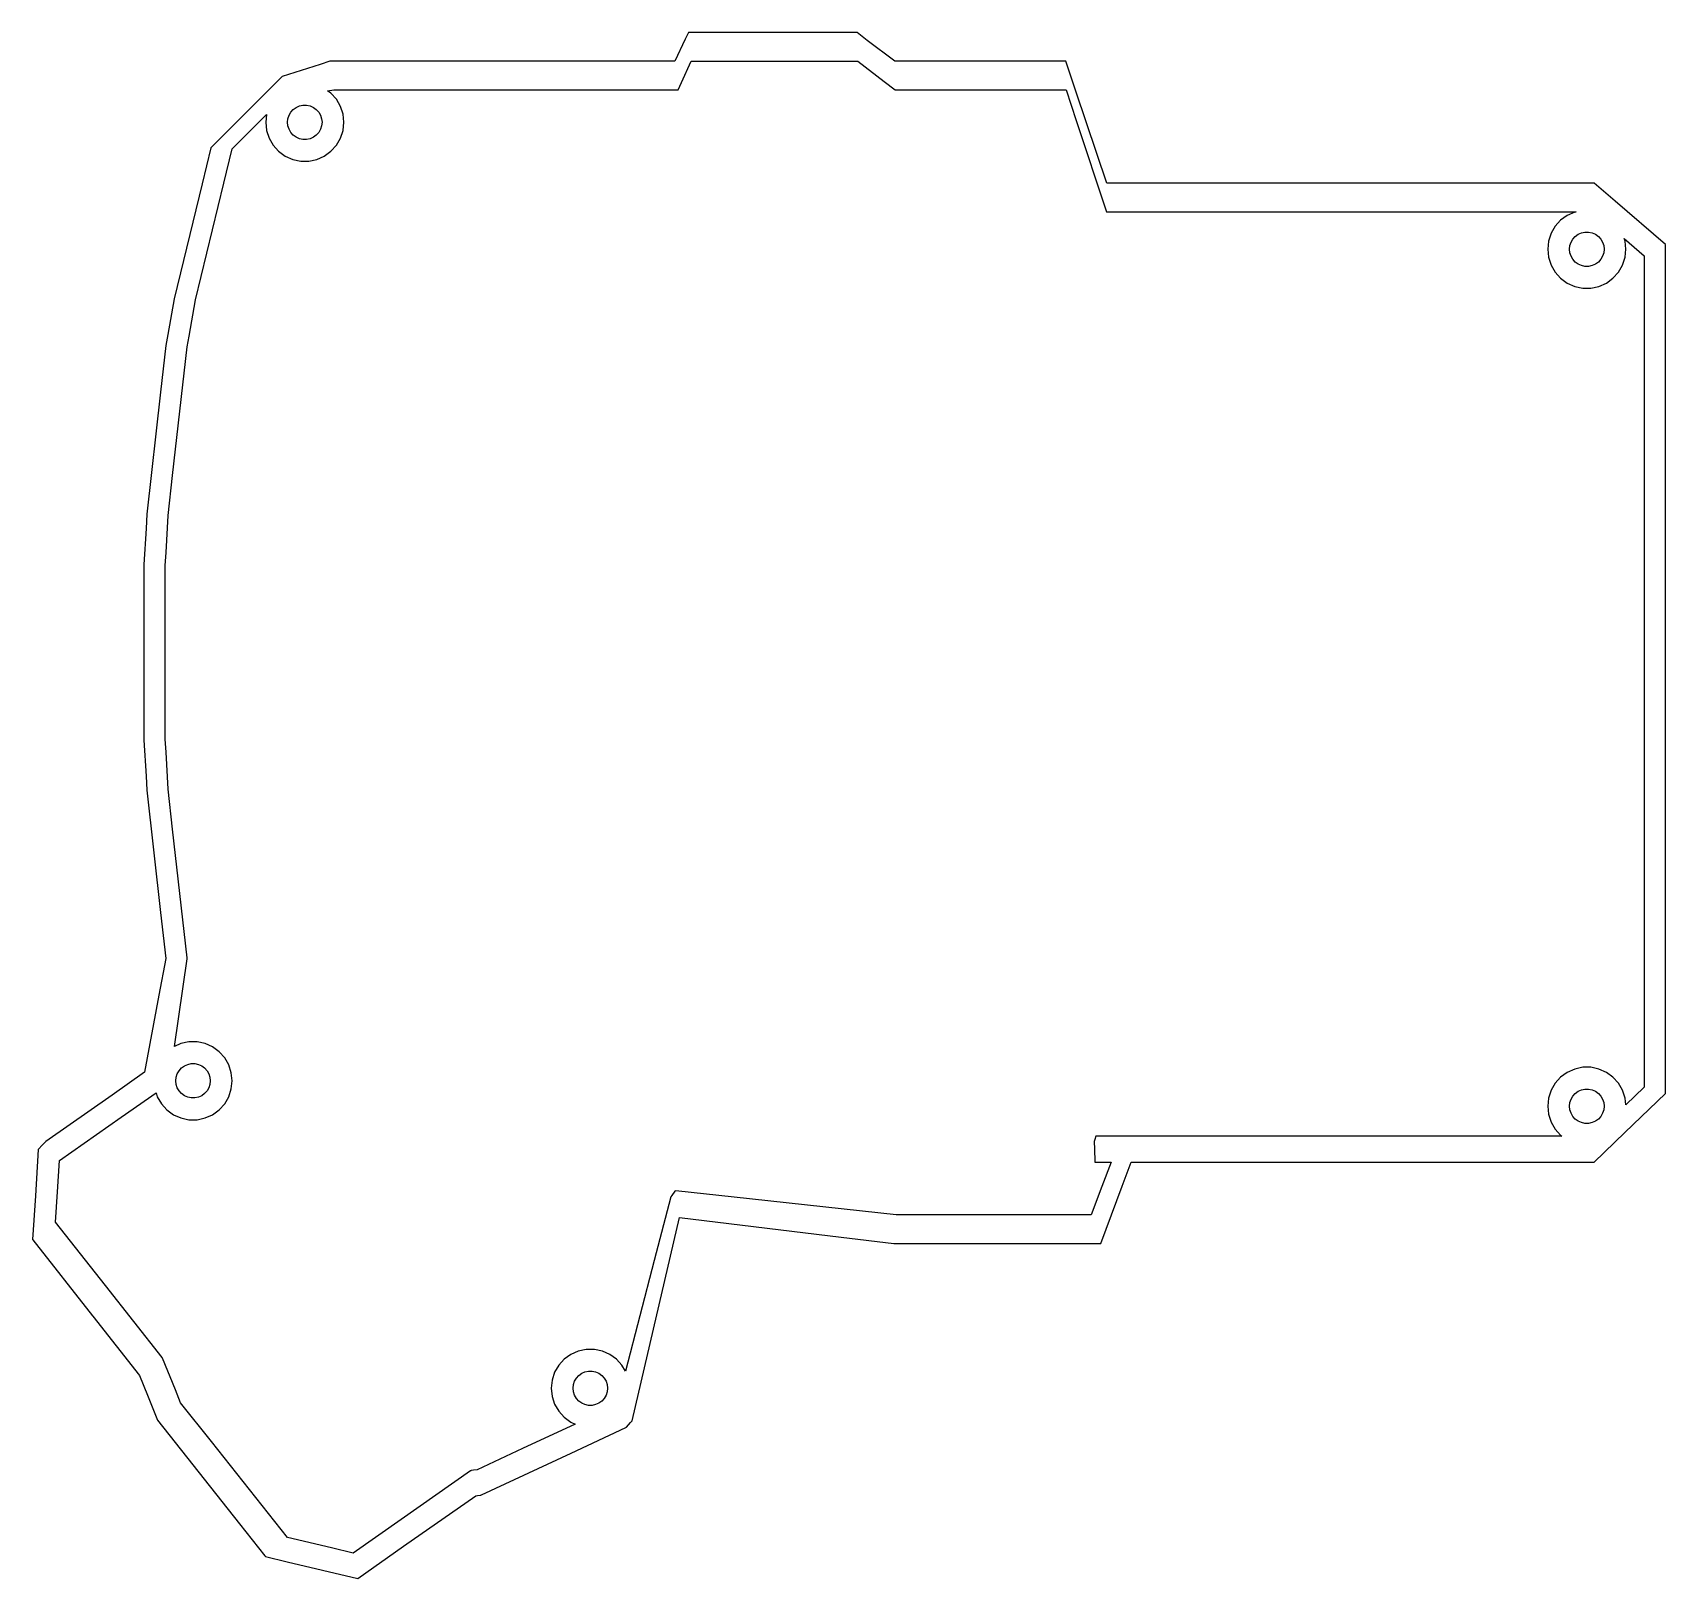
# Model space of a CAD drawing. Header units: metres. Extents: x -70 to 91, y -91 to 61.
import ezdxf

# ---------------------------------------------------------------- set-up
doc = ezdxf.new("R2010")
doc.units = ezdxf.units.M

msp = doc.modelspace()

# ---------------------------------------------------------------- linework, layer by layer
for p, q in [((-5.95493, 60.381), (-6.96892, 58.2189)), ((-5.64637, 61.0389), (-5.95493, 60.381)), ((-0.66765, 61.0389), (-5.64637, 61.0389)), ((10.9675, 61.0389), (-0.66765, 61.0389)), ((11.9679, 60.2792), (10.9675, 61.0389)), ((14.6806, 58.2189), (11.9679, 60.2792)), ((-41.8915, 57.9142), (-45.6437, 56.7067)), ((-40.9446, 58.2189), (-41.8915, 57.9142)), ((-37.8229, 58.2189), (-40.9446, 58.2189)), ((-37.802, 58.2189), (-37.8229, 58.2189)), ((-25.4284, 58.2189), (-37.802, 58.2189)), ((-24.9516, 58.2189), (-25.4284, 58.2189)), ((-24.9319, 58.2189), (-24.9516, 58.2189)), ((-23.0183, 58.2189), (-24.9319, 58.2189)), ((-19.2887, 58.2189), (-23.0183, 58.2189)), ((-19.2638, 58.2189), (-19.2887, 58.2189)), ((-6.96892, 58.2189), (-19.2638, 58.2189)), ((-6.31142, 56.1345), (-5.37325, 58.2202)), ((-5.37325, 58.2202), (6.8212, 58.2202)), ((6.8212, 58.2202), (11.0475, 58.2202)), ((11.0475, 58.2202), (13.6277, 56.2284)), ((19.5068, 58.2189), (14.6806, 58.2189)), ((19.5381, 58.2189), (19.5068, 58.2189)), ((31.5209, 58.2189), (19.5381, 58.2189)), ((32.5523, 55.1608), (31.5209, 58.2189)), ((-45.6437, 56.7067), (-52.6437, 49.7067)), ((-41.1592, 55.3056), (-40.5657, 55.4002)), ((-40.8348, 55.07), (-41.1592, 55.3056)), ((-40.2963, 54.4719), (-40.8348, 55.07)), ((-40.5657, 55.4002), (-27.7828, 55.4002)), ((-27.7828, 55.4002), (-25.0859, 55.4002)), ((-25.0859, 55.4002), (-23.1975, 55.4002)), ((-23.1975, 55.4002), (-22.7272, 55.4002)), ((-22.7272, 55.4002), (-9.9207, 55.4002)), ((-9.9207, 55.4002), (-6.64168, 55.4002)), ((-6.64168, 55.4002), (-6.31142, 56.1345)), ((13.6277, 56.2284), (14.7006, 55.4002)), ((14.7006, 55.4002), (27.1586, 55.4002)), ((27.1586, 55.4002), (31.5408, 55.4002)), ((31.5408, 55.4002), (32.5395, 52.3945)), ((35.5682, 46.2189), (32.5523, 55.1608)), ((-44.964, 52.9004), (-44.7863, 53.2081)), ((-44.7863, 53.2081), (-44.5485, 53.4722)), ((-44.5485, 53.4722), (-44.261, 53.6811)), ((-44.261, 53.6811), (-43.9363, 53.8257)), ((-43.9363, 53.8257), (-43.5887, 53.8996)), ((-43.5887, 53.8996), (-43.2333, 53.8996)), ((-43.2333, 53.8996), (-42.8857, 53.8257)), ((-42.8857, 53.8257), (-42.561, 53.6811)), ((-42.561, 53.6811), (-42.2735, 53.4722)), ((-42.2735, 53.4722), (-42.0357, 53.2081)), ((-42.0357, 53.2081), (-41.858, 52.9004)), ((-39.8939, 53.7748), (-40.2963, 54.4719)), ((-39.6451, 53.0094), (-39.8939, 53.7748)), ((-50.5437, 49.6067), (-47.1811, 52.9694)), ((-47.1811, 52.9694), (-47.261, 52.2089)), ((-47.261, 52.2089), (-47.1769, 51.4084)), ((-45.111, 52.2089), (-45.0739, 52.5624)), ((-45.0739, 51.8555), (-45.111, 52.2089)), ((-45.0739, 52.5624), (-44.964, 52.9004)), ((-44.964, 51.5175), (-45.0739, 51.8555)), ((-44.7863, 51.2097), (-44.964, 51.5175)), ((-41.858, 51.5175), (-42.0357, 51.2097)), ((-41.858, 52.9004), (-41.7482, 52.5624)), ((-41.7482, 51.8555), (-41.858, 51.5175)), ((-41.7482, 52.5624), (-41.711, 52.2089)), ((-41.711, 52.2089), (-41.7482, 51.8555)), ((-39.561, 52.2089), (-39.6451, 53.0094)), ((-39.6451, 51.4084), (-39.561, 52.2089)), ((32.5395, 52.3945), (35.528, 43.4002)), ((-47.1769, 51.4084), (-46.9282, 50.643)), ((-46.9282, 50.643), (-46.5257, 49.9459)), ((-46.5257, 49.9459), (-45.9872, 49.3478)), ((-44.5485, 50.9456), (-44.7863, 51.2097)), ((-44.261, 50.7367), (-44.5485, 50.9456)), ((-43.9363, 50.5921), (-44.261, 50.7367)), ((-43.5887, 50.5182), (-43.9363, 50.5921)), ((-43.2333, 50.5182), (-43.5887, 50.5182)), ((-42.8857, 50.5921), (-43.2333, 50.5182)), ((-42.561, 50.7367), (-42.8857, 50.5921)), ((-42.2735, 50.9456), (-42.561, 50.7367)), ((-42.0357, 51.2097), (-42.2735, 50.9456)), ((-40.8348, 49.3478), (-40.2963, 49.9459)), ((-40.2963, 49.9459), (-39.8939, 50.643)), ((-39.8939, 50.643), (-39.6451, 51.4084)), ((-52.6437, 49.7067), (-53.511, 46.1523)), ((-51.3718, 46.213), (-50.5437, 49.6067)), ((-45.9872, 49.3478), (-45.336, 48.8747)), ((-45.336, 48.8747), (-44.6007, 48.5473)), ((-44.6007, 48.5473), (-43.8134, 48.38)), ((-43.8134, 48.38), (-43.0086, 48.38)), ((-43.0086, 48.38), (-42.2213, 48.5473)), ((-42.2213, 48.5473), (-41.486, 48.8747)), ((-41.486, 48.8747), (-40.8348, 49.3478)), ((-53.511, 46.1523), (-56.2782, 34.8111)), ((-54.1783, 34.7111), (-51.3718, 46.213)), ((40.0058, 46.2189), (35.5682, 46.2189)), ((52.5298, 46.2189), (40.0058, 46.2189)), ((54.6563, 46.2189), (52.5298, 46.2189)), ((83.5435, 46.2189), (54.6563, 46.2189)), ((85.5908, 44.4458), (83.5435, 46.2189)), ((90.5435, 40.1567), (85.5908, 44.4458)), ((35.528, 43.4002), (48.3707, 43.4002)), ((48.3707, 43.4002), (52.6366, 43.4002)), ((52.6366, 43.4002), (58.5911, 43.4002)), ((58.5911, 43.4002), (60.7101, 43.4002)), ((60.7101, 43.4002), (81.7605, 43.4002)), ((79.6954, 41.9719), (79.293, 41.2748)), ((80.234, 42.57), (79.6954, 41.9719)), ((80.8851, 43.0431), (80.234, 42.57)), ((81.6204, 43.3705), (80.8851, 43.0431)), ((81.7605, 43.4002), (81.6204, 43.3705)), ((79.0443, 40.5094), (78.9601, 39.7089)), ((79.293, 41.2748), (79.0443, 40.5094)), ((81.1473, 40.0624), (81.2571, 40.4004)), ((81.2571, 40.4004), (81.4348, 40.7081)), ((81.4348, 40.7081), (81.6726, 40.9722)), ((81.6726, 40.9722), (81.9601, 41.1811)), ((81.9601, 41.1811), (82.2848, 41.3257)), ((82.2848, 41.3257), (82.6324, 41.3996)), ((82.6324, 41.3996), (82.9878, 41.3996)), ((82.9878, 41.3996), (83.3355, 41.3257)), ((83.3355, 41.3257), (83.6601, 41.1811)), ((83.6601, 41.1811), (83.9476, 40.9722)), ((83.9476, 40.9722), (84.1855, 40.7081)), ((84.1855, 40.7081), (84.3632, 40.4004)), ((84.3632, 40.4004), (84.473, 40.0624)), ((86.576, 40.5094), (86.4955, 40.7571)), ((86.4955, 40.7571), (88.4435, 39.0701)), ((86.6601, 39.7089), (86.576, 40.5094)), ((78.9601, 39.7089), (79.0443, 38.9084)), ((79.0443, 38.9084), (79.293, 38.143)), ((81.1101, 39.7089), (81.1473, 40.0624)), ((81.1473, 39.3555), (81.1101, 39.7089)), ((81.2571, 39.0175), (81.1473, 39.3555)), ((81.4348, 38.7097), (81.2571, 39.0175)), ((81.6726, 38.4456), (81.4348, 38.7097)), ((84.1855, 38.7097), (83.9476, 38.4456)), ((84.3632, 39.0175), (84.1855, 38.7097)), ((84.473, 39.3555), (84.3632, 39.0175)), ((84.473, 40.0624), (84.5101, 39.7089)), ((84.5101, 39.7089), (84.473, 39.3555)), ((86.3273, 38.143), (86.576, 38.9084)), ((86.576, 38.9084), (86.6601, 39.7089)), ((88.4435, 39.0701), (88.4435, 28.4094)), ((90.5435, -43.45), (90.5435, 40.1567)), ((79.293, 38.143), (79.6954, 37.4459)), ((79.6954, 37.4459), (80.234, 36.8478)), ((81.9601, 38.2367), (81.6726, 38.4456)), ((82.2848, 38.0921), (81.9601, 38.2367)), ((82.6324, 38.0182), (82.2848, 38.0921)), ((82.9878, 38.0182), (82.6324, 38.0182)), ((83.3355, 38.0921), (82.9878, 38.0182)), ((83.6601, 38.2367), (83.3355, 38.0921)), ((83.9476, 38.4456), (83.6601, 38.2367)), ((85.3863, 36.8478), (85.9248, 37.4459)), ((85.9248, 37.4459), (86.3273, 38.143)), ((80.234, 36.8478), (80.8851, 36.3747)), ((80.8851, 36.3747), (81.6204, 36.0473)), ((81.6204, 36.0473), (82.4077, 35.88)), ((82.4077, 35.88), (83.2126, 35.88)), ((83.2126, 35.88), (83.9998, 36.0473)), ((83.9998, 36.0473), (84.7351, 36.3747)), ((84.7351, 36.3747), (85.3863, 36.8478)), ((-56.2782, 34.8111), (-56.892, 31.3048)), ((-54.8007, 31.1551), (-54.1783, 34.7111)), ((-56.892, 31.3048), (-57.0844, 30.2059)), ((-54.9844, 30.1059), (-54.8007, 31.1551)), ((-57.0844, 30.2059), (-57.6041, 25.6166)), ((-56.4197, 17.4308), (-54.9844, 30.1059)), ((88.4435, 28.4094), (88.4435, 24.2926)), ((-57.6041, 25.6166), (-58.9658, 13.592)), ((88.4435, 24.2926), (88.4435, 20.8444)), ((88.4435, 20.8444), (88.4435, 18.8605)), ((88.4435, 18.8605), (88.4435, 8.90958)), ((-56.8658, 13.492), (-56.4197, 17.4308)), ((-58.9658, 13.592), (-59.043, 12.2045)), ((-57.0687, 9.84423), (-56.8658, 13.492)), ((-59.043, 12.2045), (-59.2407, 8.65)), ((-57.1407, 8.54999), (-57.0687, 9.84423)), ((-59.2407, 8.65), (-59.2407, -8.65)), ((-57.1407, -8.54999), (-57.1407, 8.54999)), ((88.4435, 8.90958), (88.4435, 2.36481)), ((88.4435, 2.36481), (88.4435, -0.65951)), ((88.4435, -0.65951), (88.4435, -3.5)), ((88.4435, -3.5), (88.4435, -20.5)), ((-59.2407, -8.65), (-59.043, -12.2045)), ((-57.0687, -9.84423), (-57.1407, -8.54999)), ((-56.8658, -13.492), (-57.0687, -9.84423)), ((-59.043, -12.2045), (-58.9658, -13.592)), ((-58.9658, -13.592), (-57.6041, -25.6166)), ((-56.4197, -17.4308), (-56.8658, -13.492)), ((-54.9844, -30.1059), (-56.4197, -17.4308)), ((88.4435, -20.5), (88.4435, -23.3405)), ((88.4435, -23.3405), (88.4435, -26.3648)), ((-57.6041, -25.6166), (-57.0914, -30.1438)), ((88.4435, -26.3648), (88.4435, -32.9096)), ((-57.0914, -30.1438), (-57.7637, -33.7652)), ((-56.223, -38.8244), (-54.9844, -30.2059)), ((-54.9844, -30.2059), (-54.9844, -30.1059)), ((88.4435, -32.9096), (88.4435, -42.8358)), ((-57.7637, -33.7652), (-59.1758, -41.3726)), ((-55.6007, -38.5473), (-56.223, -38.8244)), ((-54.8134, -38.38), (-55.6007, -38.5473)), ((-54.0086, -38.38), (-54.8134, -38.38)), ((-53.2213, -38.5473), (-54.0086, -38.38)), ((-52.486, -38.8747), (-53.2213, -38.5473)), ((-51.8348, -39.3478), (-52.486, -38.8747)), ((-51.2963, -39.9459), (-51.8348, -39.3478)), ((-50.8939, -40.643), (-51.2963, -39.9459)), ((-59.1758, -41.3726), (-62.3768, -43.614)), ((-56.0739, -41.8555), (-55.964, -41.5175)), ((-55.964, -41.5175), (-55.7863, -41.2097)), ((-55.7863, -41.2097), (-55.5485, -40.9456)), ((-55.5485, -40.9456), (-55.261, -40.7367)), ((-55.261, -40.7367), (-54.9363, -40.5921)), ((-54.9363, -40.5921), (-54.5887, -40.5182)), ((-54.5887, -40.5182), (-54.2333, -40.5182)), ((-54.2333, -40.5182), (-53.8857, -40.5921)), ((-53.8857, -40.5921), (-53.561, -40.7367)), ((-53.561, -40.7367), (-53.2735, -40.9456)), ((-53.2735, -40.9456), (-53.0357, -41.2097)), ((-53.0357, -41.2097), (-52.858, -41.5175)), ((-52.858, -41.5175), (-52.7482, -41.8555)), ((-50.6451, -41.4084), (-50.8939, -40.643)), ((-50.561, -42.2089), (-50.6451, -41.4084)), ((80.8851, -41.3747), (80.234, -41.8478)), ((81.6204, -41.0473), (80.8851, -41.3747)), ((82.4077, -40.88), (81.6204, -41.0473)), ((83.2126, -40.88), (82.4077, -40.88)), ((83.9998, -41.0473), (83.2126, -40.88)), ((84.7351, -41.3747), (83.9998, -41.0473)), ((85.3863, -41.8478), (84.7351, -41.3747)), ((-61.4846, -45.794), (-58.0528, -43.3911)), ((-58.0528, -43.3911), (-57.9282, -43.7748)), ((-56.111, -42.2089), (-56.0739, -41.8555)), ((-56.0739, -42.5624), (-56.111, -42.2089)), ((-55.964, -42.9004), (-56.0739, -42.5624)), ((-55.7863, -43.2081), (-55.964, -42.9004)), ((-55.5485, -43.4722), (-55.7863, -43.2081)), ((-53.0357, -43.2081), (-53.2735, -43.4722)), ((-52.858, -42.9004), (-53.0357, -43.2081)), ((-52.7482, -42.5624), (-52.858, -42.9004)), ((-52.7482, -41.8555), (-52.711, -42.2089)), ((-52.711, -42.2089), (-52.7482, -42.5624)), ((-50.8939, -43.7748), (-50.6451, -43.0094)), ((-50.6451, -43.0094), (-50.561, -42.2089)), ((79.293, -43.143), (79.0443, -43.9084)), ((79.6954, -42.4459), (79.293, -43.143)), ((80.234, -41.8478), (79.6954, -42.4459)), ((81.6726, -43.4456), (81.9601, -43.2367)), ((81.9601, -43.2367), (82.2848, -43.0921)), ((82.2848, -43.0921), (82.6324, -43.0182)), ((82.6324, -43.0182), (82.9878, -43.0182)), ((82.9878, -43.0182), (83.3355, -43.0921)), ((83.3355, -43.0921), (83.6601, -43.2367)), ((83.6601, -43.2367), (83.9476, -43.4456)), ((85.9248, -42.4459), (85.3863, -41.8478)), ((86.3273, -43.143), (85.9248, -42.4459)), ((86.576, -43.9084), (86.3273, -43.143)), ((88.4435, -42.8358), (86.6458, -44.5722)), ((-62.3768, -43.614), (-68.9069, -48.1864)), ((-57.9282, -43.7748), (-57.5257, -44.4719)), ((-57.5257, -44.4719), (-56.9872, -45.07)), ((-55.261, -43.6811), (-55.5485, -43.4722)), ((-54.9363, -43.8257), (-55.261, -43.6811)), ((-54.5887, -43.8996), (-54.9363, -43.8257)), ((-54.2333, -43.8996), (-54.5887, -43.8996)), ((-53.8857, -43.8257), (-54.2333, -43.8996)), ((-53.561, -43.6811), (-53.8857, -43.8257)), ((-53.2735, -43.4722), (-53.561, -43.6811)), ((-51.8348, -45.07), (-51.2963, -44.4719)), ((-51.2963, -44.4719), (-50.8939, -43.7748)), ((79.0443, -43.9084), (78.9601, -44.7089)), ((78.9601, -44.7089), (79.0443, -45.5094)), ((81.1101, -44.7089), (81.1473, -44.3555)), ((81.1473, -45.0624), (81.1101, -44.7089)), ((81.1473, -44.3555), (81.2571, -44.0175)), ((81.2571, -44.0175), (81.4348, -43.7097)), ((81.4348, -43.7097), (81.6726, -43.4456)), ((83.9476, -43.4456), (84.1855, -43.7097)), ((84.1855, -43.7097), (84.3632, -44.0175)), ((84.3632, -44.0175), (84.473, -44.3555)), ((84.473, -44.3555), (84.5101, -44.7089)), ((84.5101, -44.7089), (84.473, -45.0624)), ((86.5488, -47.3086), (90.5435, -43.45)), ((86.6458, -44.5722), (86.576, -43.9084)), ((-67.5608, -50.0487), (-61.4846, -45.794)), ((-56.9872, -45.07), (-56.336, -45.5431)), ((-56.336, -45.5431), (-55.6007, -45.8705)), ((-55.6007, -45.8705), (-54.8134, -46.0378)), ((-54.8134, -46.0378), (-54.0086, -46.0378)), ((-54.0086, -46.0378), (-53.2213, -45.8705)), ((-53.2213, -45.8705), (-52.486, -45.5431)), ((-52.486, -45.5431), (-51.8348, -45.07)), ((79.0443, -45.5094), (79.293, -46.2748)), ((79.293, -46.2748), (79.6954, -46.9719)), ((81.2571, -45.4004), (81.1473, -45.0624)), ((81.4348, -45.7081), (81.2571, -45.4004)), ((81.6726, -45.9722), (81.4348, -45.7081)), ((81.9601, -46.1811), (81.6726, -45.9722)), ((82.2848, -46.3257), (81.9601, -46.1811)), ((82.6324, -46.3996), (82.2848, -46.3257)), ((82.9878, -46.3996), (82.6324, -46.3996)), ((83.3355, -46.3257), (82.9878, -46.3996)), ((83.6601, -46.1811), (83.3355, -46.3257)), ((83.9476, -45.9722), (83.6601, -46.1811)), ((84.1855, -45.7081), (83.9476, -45.9722)), ((84.3632, -45.4004), (84.1855, -45.7081)), ((84.473, -45.0624), (84.3632, -45.4004)), ((-68.9069, -48.1864), (-69.2204, -48.5135)), ((34.3746, -47.9988), (34.3147, -48.183)), ((34.3147, -48.183), (34.3324, -48.9419)), ((34.4831, -47.6654), (34.3746, -47.9988)), ((45.5194, -47.6654), (34.4831, -47.6654)), ((51.5802, -47.6654), (45.5194, -47.6654)), ((57.2573, -47.6654), (51.5802, -47.6654)), ((60.7101, -47.6654), (57.2573, -47.6654)), ((80.3653, -47.6654), (60.7101, -47.6654)), ((79.6954, -46.9719), (80.234, -47.57)), ((80.234, -47.57), (80.3653, -47.6654)), ((83.5435, -50.2115), (86.5488, -47.3086)), ((-69.6504, -48.9623), (-69.9345, -53.5343)), ((-69.2204, -48.5135), (-69.6504, -48.9623)), ((-69.2204, -48.5135), (-69.2204, -48.5135)), ((34.3324, -48.9419), (34.3607, -50.151)), ((-67.7534, -53.1474), (-67.5608, -50.0487)), ((34.3607, -50.151), (34.3621, -50.2115)), ((34.3621, -50.2115), (34.3621, -50.2115)), ((34.3621, -50.2115), (34.3994, -50.2115)), ((34.3994, -50.2115), (35.9957, -50.2115)), ((35.9957, -50.2115), (35.0683, -52.6261)), ((37.0607, -52.5963), (37.9484, -50.2115)), ((37.9484, -50.2115), (41.1501, -50.2115)), ((41.1501, -50.2115), (51.4365, -50.2115)), ((51.4365, -50.2115), (55.0696, -50.2115)), ((55.0696, -50.2115), (83.5435, -50.2115)), ((35.0683, -52.6261), (34.0028, -55.4002)), ((34.9677, -58.2189), (37.0607, -52.5963)), ((-69.9345, -53.5343), (-70.2025, -57.8474)), ((-67.9386, -56.1284), (-67.7534, -53.1475)), ((-67.7534, -53.1475), (-67.7534, -53.1474)), ((-7.37621, -53.6378), (-9.01188, -59.9231)), ((-7.27386, -53.4973), (-7.37621, -53.6378)), ((-6.96559, -53.0741), (-7.27386, -53.4973)), ((-6.89418, -53.0615), (-6.96559, -53.0741)), ((-6.96559, -53.0741), (-6.96559, -53.0741)), ((-6.87047, -53.0573), (-6.89418, -53.0615)), ((-1.13571, -53.6774), (-6.87047, -53.0573)), ((14.7991, -55.4002), (-1.13571, -53.6774)), ((-63.0225, -62.3785), (-67.9386, -56.1284)), ((-9.97269, -70.4814), (-6.53208, -55.6653)), ((-6.53208, -55.6653), (9.40629, -57.5929)), ((28.9693, -55.4002), (14.7991, -55.4002)), ((34.0028, -55.4002), (28.9693, -55.4002)), ((-70.2025, -57.8474), (-70.1726, -57.8855)), ((9.40629, -57.5929), (14.5822, -58.2189)), ((-70.1726, -57.8855), (-64.3033, -65.3474)), ((14.5822, -58.2189), (20.6535, -58.2189)), ((20.6535, -58.2189), (34.9677, -58.2189)), ((-9.01188, -59.9231), (-11.8451, -70.8102)), ((-57.4438, -69.4708), (-63.0225, -62.3785)), ((-64.3033, -65.3474), (-64.266, -65.3947)), ((-64.266, -65.3947), (-59.6722, -71.2349)), ((-16.4881, -68.8253), (-17.2233, -69.1527)), ((-15.7008, -68.6579), (-16.4881, -68.8253)), ((-14.8959, -68.6579), (-15.7008, -68.6579)), ((-14.1086, -68.8253), (-14.8959, -68.6579)), ((-13.3733, -69.1527), (-14.1086, -68.8253)), ((-57.4083, -69.5159), (-57.4438, -69.4708)), ((-56.1463, -72.637), (-57.4083, -69.5159)), ((-18.4131, -70.2239), (-18.8155, -70.9209)), ((-17.8745, -69.6257), (-18.4131, -70.2239)), ((-17.2233, -69.1527), (-17.8745, -69.6257)), ((-12.7222, -69.6257), (-13.3733, -69.1527)), ((-12.1836, -70.2239), (-12.7222, -69.6257)), ((-11.8451, -70.8102), (-12.1836, -70.2239)), ((-11.1814, -75.6866), (-9.97269, -70.4814)), ((-59.6722, -71.2349), (-58.8925, -73.1846)), ((-19.0642, -71.6864), (-19.1483, -72.4868)), ((-18.8155, -70.9209), (-19.0642, -71.6864)), ((-16.9983, -72.4868), (-16.9612, -72.1334)), ((-16.9612, -72.1334), (-16.8514, -71.7954)), ((-16.8514, -71.7954), (-16.6737, -71.4876)), ((-16.6737, -71.4876), (-16.4359, -71.2235)), ((-16.4359, -71.2235), (-16.1483, -71.0146)), ((-16.1483, -71.0146), (-15.8237, -70.8701)), ((-15.8237, -70.8701), (-15.476, -70.7962)), ((-15.476, -70.7962), (-15.1206, -70.7962)), ((-15.1206, -70.7962), (-14.773, -70.8701)), ((-14.773, -70.8701), (-14.4483, -71.0146)), ((-14.4483, -71.0146), (-14.1608, -71.2235)), ((-14.1608, -71.2235), (-13.923, -71.4876)), ((-13.923, -71.4876), (-13.7453, -71.7954)), ((-13.7453, -71.7954), (-13.6355, -72.1334)), ((-13.6355, -72.1334), (-13.5983, -72.4868)), ((-58.8925, -73.1846), (-57.9096, -75.6423)), ((-55.6305, -73.9127), (-56.1463, -72.637)), ((-52.602, -77.7386), (-55.6305, -73.9127)), ((-19.1483, -72.4868), (-19.0642, -73.2873)), ((-19.0642, -73.2873), (-18.8155, -74.0528)), ((-16.9612, -72.8403), (-16.9983, -72.4868)), ((-16.8514, -73.1783), (-16.9612, -72.8403)), ((-16.6737, -73.4861), (-16.8514, -73.1783)), ((-16.4359, -73.7502), (-16.6737, -73.4861)), ((-16.1483, -73.9591), (-16.4359, -73.7502)), ((-14.1608, -73.7502), (-14.4483, -73.9591)), ((-13.923, -73.4861), (-14.1608, -73.7502)), ((-13.7453, -73.1783), (-13.923, -73.4861)), ((-13.6355, -72.8403), (-13.7453, -73.1783)), ((-13.5983, -72.4868), (-13.6355, -72.8403)), ((-18.8155, -74.0528), (-18.4131, -74.7498)), ((-18.4131, -74.7498), (-17.8745, -75.348)), ((-17.8745, -75.348), (-17.2233, -75.821)), ((-15.8237, -74.1036), (-16.1483, -73.9591)), ((-15.476, -74.1775), (-15.8237, -74.1036)), ((-15.1206, -74.1775), (-15.476, -74.1775)), ((-14.773, -74.1036), (-15.1206, -74.1775)), ((-14.4483, -73.9591), (-14.773, -74.1036)), ((-57.9096, -75.6423), (-49.8374, -85.8402)), ((-16.7834, -76.0169), (-21.9814, -78.4408)), ((-17.2233, -75.821), (-16.7834, -76.0169)), ((-17.1946, -78.8738), (-11.7903, -76.3537)), ((-11.7903, -76.3537), (-11.7321, -76.3266)), ((-11.7903, -76.3537), (-11.7903, -76.3537)), ((-11.7321, -76.3266), (-11.3484, -75.8806)), ((-11.3484, -75.8806), (-11.1814, -75.6866)), ((-11.3484, -75.8806), (-11.3484, -75.8806)), ((-45.1191, -87.192), (-52.602, -77.7386)), ((-21.9814, -78.4408), (-26.4504, -80.5248)), ((-25.998, -82.9789), (-17.1949, -78.8739)), ((-17.1949, -78.8739), (-17.1946, -78.8738)), ((-27.0872, -80.6363), (-33.9369, -85.4326)), ((-27.0594, -80.6169), (-27.0872, -80.6363)), ((-27.0192, -80.5888), (-27.0594, -80.6169)), ((-26.7908, -80.5631), (-27.0192, -80.5888)), ((-26.4504, -80.5248), (-26.7908, -80.5631)), ((-33.6761, -88.0548), (-26.5799, -83.0859)), ((-26.5799, -83.0859), (-26.3906, -83.06)), ((-26.5799, -83.0859), (-26.5799, -83.0859)), ((-26.3906, -83.06), (-26.0814, -83.0178)), ((-26.0814, -83.0178), (-26.0297, -82.9936)), ((-26.0297, -82.9936), (-25.998, -82.9789)), ((-49.8374, -85.8402), (-47.3364, -88.9998)), ((-33.9369, -85.4326), (-38.632, -88.7201)), ((-40.7851, -88.2129), (-45.1191, -87.192)), ((-38.632, -88.7201), (-40.7851, -88.2129)), ((-38.1926, -91.2173), (-33.6761, -88.0548)), ((-47.3364, -88.9998), (-47.2892, -89.0595)), ((-47.2892, -89.0595), (-47.2746, -89.0779)), ((-47.2746, -89.0779), (-45.1309, -89.5829)), ((-45.1309, -89.5829), (-38.1926, -91.2173))]:
    msp.add_line(p, q)

doc.saveas('drawing.dxf')
